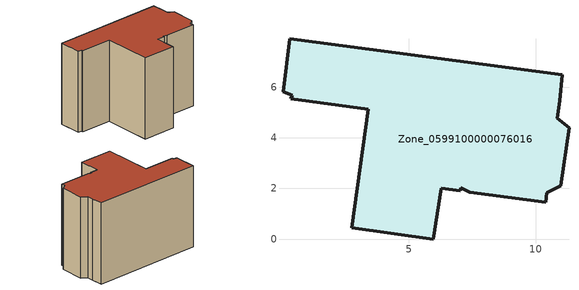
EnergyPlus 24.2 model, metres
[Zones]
Zone_0599100000076016
 floor ground (C_G): 11.04,6.5 10.95,5.45 10.85,4.77 11.31,4.4 10.98,2.11 10.44,1.83 10.39,1.45 7.39,1.86 7.04,2.03 7.02,1.91 6.26,2.01 5.95,0 2.73,0.45 3.38,5.12 0.34,5.54 0.39,5.68 0.03,5.81 0.3,7.9 z2.61
 wall outside (C_F): 2.73,0.45 5.95,0 6.26,2.01 7.02,1.91 7.04,2.03 7.39,1.86 10.39,1.45 10.44,1.83 10.98,2.11 11.31,4.4 10.85,4.77 10.95,5.45 11.04,6.5 0.3,7.9 0.03,5.81 0.39,5.68 0.34,5.54 3.38,5.12 2.73,0.45 z2.61:10.47
 roof outside (C_R): 10.95,5.45 11.04,6.5 0.3,7.9 0.03,5.81 0.39,5.68 0.34,5.54 3.38,5.12 2.73,0.45 5.95,0 6.26,2.01 7.02,1.91 7.04,2.03 7.39,1.86 10.39,1.45 10.44,1.83 10.98,2.11 11.31,4.4 10.85,4.77 z10.47
[BUILDING]
Pand.0599100000076016: North Axis=0; Terrain=City; Loads Convergence Tolerance Value=0.04; Temperature Convergence Tolerance Value=0.4; Solar Distribution=FullExterior; Maximum Number of Warmup Days=25; Minimum Number of Warmup Days=1
[Site:Location]
Rotterdam.The.Hague.AP_ZH_NLD Design_Conditions: Latitude=51.96; Longitude=4.45; Time Zone=1; Elevation=-4.5
[SITE:GROUNDTEMPERATURE:BUILDINGSURFACE]
18, 18, 18, 18, 18, 18, 18, 18, 18, 18, 18, 18
[MATERIAL] Thermal Absorptance=0.9; Solar Absorptance=0.7; Visible Absorptance=0.7
Name | Roughness | Thickness | Conductivity | Density | Specific Heat
G.TC.1946 | MediumSmooth | 0.15 | 1 | 540 | 1210
F.TC.1946 | Rough | 0.3 | 0.857143 | 1920 | 840
R.TC.1946 | MediumRough | 0.2 | 0.909091 | 1500 | 1000
[CONSTRUCTION]
C_G: G.TC.1946
C_F: F.TC.1946
C_R: R.TC.1946
[ZONE]
Zone_0599100000076016: Type=1; Multiplier=1; Ceiling Height=Autocalculate; Volume=Autocalculate; Floor Area=autocalculate; Part of Total Floor Area=Yes
[ZONEINFILTRATION:DESIGNFLOWRATE]
Infil_Zone_0599100000076016: Zone or ZoneList or Space or SpaceList=Zone_0599100000076016; Schedule=AlwaysOn; Design Flow Rate Calculation Method=Flow/Area; Flow Rate per Floor Area=0.003; Constant Term Coefficient=1; Temperature Term Coefficient=0; Velocity Term Coefficient=0; Velocity Squared Term Coefficient=0
[HVACTEMPLATE:ZONE:IDEALLOADSAIRSYSTEM]
Zone_0599100000076016: Maximum Heating Supply Air Temperature=50; Minimum Cooling Supply Air Temperature=13; Maximum Heating Supply Air Humidity Ratio=0.0156; Minimum Cooling Supply Air Humidity Ratio=0.0077; Heating Limit=NoLimit; Cooling Limit=NoLimit; Dehumidification Control Type=ConstantSensibleHeatRatio; Cooling Sensible Heat Ratio=0.7; Dehumidification Setpoint=60; Humidification Control Type=None; Humidification Setpoint=30; Outdoor Air Method=None; Outdoor Air Flow Rate per Person=0.00944; Outdoor Air Flow Rate per Zone Floor Area=0; Outdoor Air Flow Rate per Zone=0; Demand Controlled Ventilation Type=None; Outdoor Air Economizer Type=NoEconomizer; Heat Recovery Type=None; Sensible Heat Recovery Effectiveness=0.7; Latent Heat Recovery Effectiveness=0.65
[ZONECONTROL:THERMOSTAT]
ThermostatControl_Zone_0599100000076016: Zone or ZoneList=Zone_0599100000076016; Control Type Schedule=DualSetpointControlType; Control 1=Thermostat_Zone_0599100000076016; Temperature Difference Between Cutout And Setpoint=0
[THERMOSTATSETPOINT:DUALSETPOINT]
Thermostat_Zone_0599100000076016: Heating Setpoint Temperature Schedule=HeatingSetpoint_Zone_0599100000076016; Cooling Setpoint Temperature Schedule=CoolingSetpoint_Zone_0599100000076016
[SCHEDULE:COMPACT]
HeatingSetpoint_Zone_0599100000076016: Through: 12/31, For: AllDays, Until: 24:00, 21
CoolingSetpoint_Zone_0599100000076016: Through: 12/31, For: AllDays, Until: 24:00, 24
DualSetpointControlType: Through: 12/31, For: AllDays, Until: 24:00, 4
AlwaysOn: Through: 12/31, For: AllDays, Until: 24:00, 1
